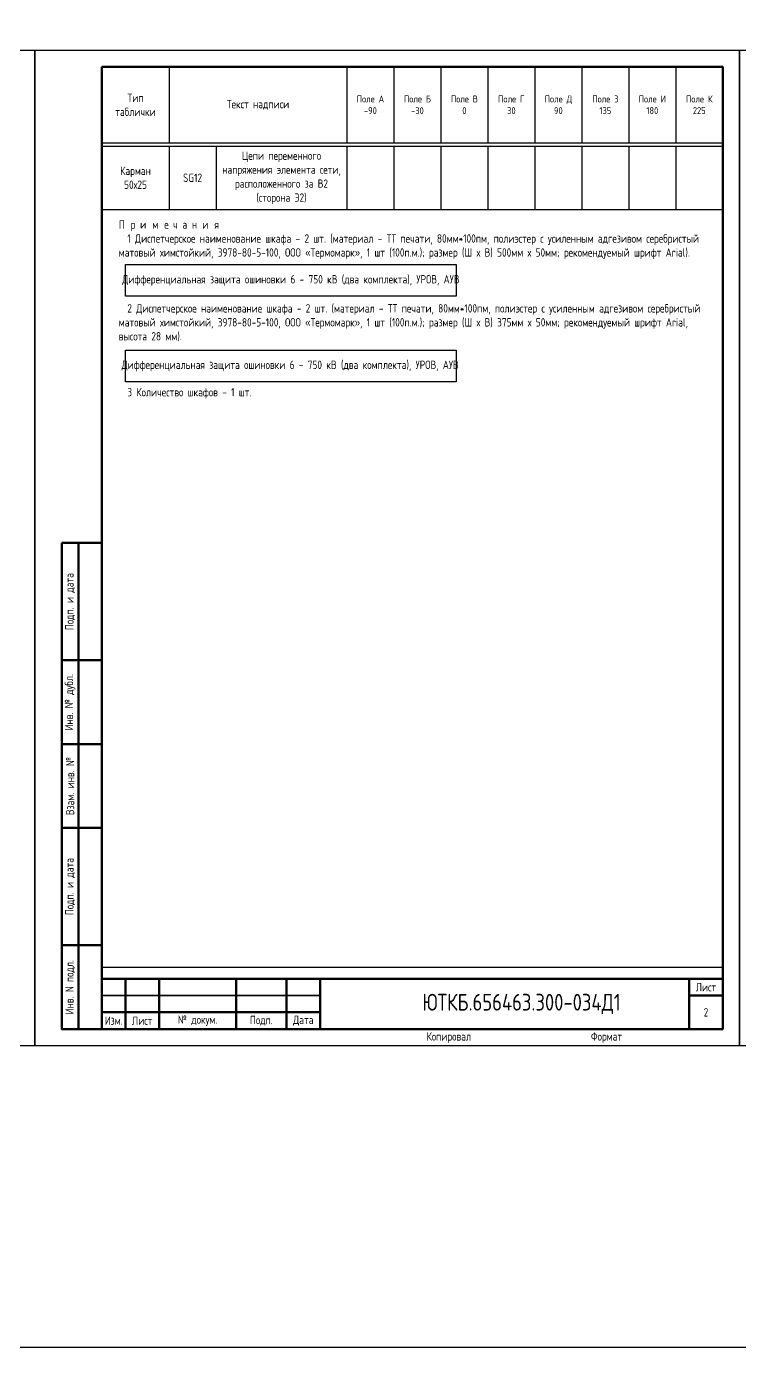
# Model space of a CAD drawing. Header units: millimetres. Extents: x -1102 to 3953, y -90 to 618.
# Drawn here: x -632.5 to -420, y -90 to 304.1 of the extents above; entities that cross this region are included whole.
import ezdxf

# ---------------------------------------------------------------- set-up
doc = ezdxf.new("R2010")
doc.units = ezdxf.units.MM
doc.styles.add('Gost_type_A', font='GOST_A.TTF')

# ---------------------------------------------------------------- blocks, each defined once
blk = doc.blocks.new('Формат_А4')
blk.add_lwpolyline([(0, 297), (0, 0), (-210, 0), (-210, 297)], close=True)
at = {"lineweight": 50}
blk.add_lwpolyline([(-190, 292), (-5, 292), (-5, 5), (-190, 5)], close=True, dxfattribs=at)
blk = doc.blocks.new('Штамп левый нижний')
at = {"lineweight": 50}
for points in [[(-12, 145), (-7, 145), (-7, 110), (-12, 110)], [(-7, 145), (0, 145), (0, 110), (-7, 110)], [(-12, 110), (-7, 110), (-7, 85), (-12, 85)], [(-7, 110), (0, 110), (0, 85), (-7, 85)], [(-12, 85), (-7, 85), (-7, 60), (-12, 60)], [(-7, 85), (0, 85), (0, 60), (-7, 60)], [(-12, 60), (-7, 60), (-7, 25), (-12, 25)], [(-7, 60), (0, 60), (0, 25), (-7, 25)], [(-12, 25), (-7, 25), (-7, 0), (-12, 0)], [(-7, 25), (0, 25), (0, 0), (-7, 0)]]:
    blk.add_lwpolyline(points, close=True, dxfattribs=at)
at = {"char_height": 2.5, "attachment_point": 5, "rotation": 90, "style": 'Gost_type_A'}
for s, insert, width in [('Подп. и дата', (-9.5, 127.5), 35), ('Инв. № дубл.', (-9.5, 97.5), 25), ('Взам. инв. №', (-9.5, 72.5), 25), ('Подп. и дата', (-9.5, 42.5), 35), ('Инв. N подл.', (-9.5, 12.5), 25)]:
    blk.add_mtext(s, dxfattribs=dict(at, insert=insert, width=width))
blk = doc.blocks.new('Штамп малый нижний')
at = {"lineweight": 50}
for points in [[(-185, 15), (-178, 15), (-178, 5), (-185, 5)], [(-178, 15), (-168, 15), (-168, 5), (-178, 5)], [(-168, 15), (-145, 15), (-145, 5), (-168, 5)], [(-145, 15), (-130, 15), (-130, 5), (-145, 5)], [(-130, 15), (-120, 15), (-120, 5), (-130, 5)], [(-120, 15), (-10, 15), (-10, 0), (-120, 0)], [(-10, 15), (0, 15), (0, 10), (-10, 10)], [(-10, 10), (0, 10), (0, 0), (-10, 0)], [(-185, 5), (-178, 5), (-178, 0), (-185, 0)], [(-178, 5), (-168, 5), (-168, 0), (-178, 0)], [(-168, 5), (-145, 5), (-145, 0), (-168, 0)], [(-145, 5), (-130, 5), (-130, 0), (-145, 0)], [(-130, 5), (-120, 5), (-120, 0), (-130, 0)]]:
    blk.add_lwpolyline(points, close=True, dxfattribs=at)
for points in [[(-185, 15), (-178, 15), (-178, 10), (-185, 10)], [(-178, 15), (-168, 15), (-168, 10), (-178, 10)], [(-168, 15), (-145, 15), (-145, 10), (-168, 10)], [(-145, 15), (-130, 15), (-130, 10), (-145, 10)], [(-130, 15), (-120, 15), (-120, 10), (-130, 10)], [(-185, 10), (-178, 10), (-178, 5), (-185, 5)], [(-178, 10), (-168, 10), (-168, 5), (-178, 5)], [(-168, 10), (-145, 10), (-145, 5), (-168, 5)], [(-145, 10), (-130, 10), (-130, 5), (-145, 5)], [(-130, 10), (-120, 10), (-120, 5), (-130, 5)]]:
    blk.add_lwpolyline(points, close=True)
at = {"char_height": 2.5, "style": 'Gost_type_A'}
for s, insert, width, attachment_point in [('Лист', (-5, 12.5), 10, 5), ('№ докум.', (-156.5, 2.5), 23, 5), ('Подп.', (-137.5, 2.5), 15, 5), ('Дата', (-125, 2.5), 10, 5), ('Изм.', (-181.5, 2.5), 7, 5), ('Лист', (-173, 2.5), 10, 5), ('Копировал', (-75, -2.53), 13.1202, 6), ('Формат', (-30, -2.53), 13.1202, 6)]:
    blk.add_mtext(s, dxfattribs=dict(at, insert=insert, width=width, attachment_point=attachment_point))
blk = doc.blocks.new('*T17')
at = {"color": 0, "linetype": 'ByBlock', "lineweight": -2, "transparency": 16777216}
for p, q in [((0, 0), (185, 0)), ((0, 0), (0, -227.89)), ((20, 0), (20, -22.61)), ((73, 0), (73, -22.61)), ((87, 0), (87, -22.61)), ((101, 0), (101, -22.61)), ((115, 0), (115, -22.61)), ((129, 0), (129, -22.61)), ((143, 0), (143, -22.61)), ((157, 0), (157, -22.61)), ((171, 0), (171, -22.61)), ((185, 0), (185, -227.89)), ((210, 0), (395, 0)), ((210, 0), (210, -42.5)), ((230, 0), (230, -22.61)), ((283, 0), (283, -22.61)), ((297, 0), (297, -22.61)), ((311, 0), (311, -22.61)), ((325, 0), (325, -22.61)), ((339, 0), (339, -22.61)), ((353, 0), (353, -22.61)), ((367, 0), (367, -22.61)), ((381, 0), (381, -22.61)), ((395, 0), (395, -42.5)), ((0, -22.61), (185, -22.61)), ((0, -23.61), (185, -23.61)), ((20, -23.61), (20, -227.89)), ((34, -23.61), (34, -227.89)), ((73, -23.61), (73, -227.89)), ((87, -23.61), (87, -227.89)), ((101, -23.61), (101, -227.89)), ((115, -23.61), (115, -227.89)), ((129, -23.61), (129, -227.89)), ((143, -23.61), (143, -227.89)), ((157, -23.61), (157, -227.89)), ((171, -23.61), (171, -227.89)), ((210, -22.61), (395, -22.61)), ((210, -23.61), (395, -23.61)), ((230, -23.61), (230, -42.5)), ((244, -23.61), (244, -42.5)), ((283, -23.61), (283, -42.5)), ((297, -23.61), (297, -42.5)), ((311, -23.61), (311, -42.5)), ((325, -23.61), (325, -42.5)), ((339, -23.61), (339, -42.5)), ((353, -23.61), (353, -42.5)), ((367, -23.61), (367, -42.5)), ((381, -23.61), (381, -42.5)), ((0, -33.28), (185, -33.28)), ((0, -42.95), (185, -42.95)), ((210, -42.5), (395, -42.5)), ((0, -52.62), (185, -52.62)), ((0, -62.29), (185, -62.29)), ((0, -71.96), (185, -71.96)), ((0, -85.79), (185, -85.79)), ((0, -99.63), (185, -99.63)), ((0, -110.6), (185, -110.6)), ((0, -121.58), (185, -121.58)), ((0, -140.47), (185, -140.47)), ((0, -159.37), (185, -159.37)), ((0, -170.35), (185, -170.35)), ((0, -181.32), (185, -181.32)), ((0, -195.16), (185, -195.16)), ((0, -208.99), (185, -208.99)), ((0, -227.89), (185, -227.89))]:
    blk.add_line(p, q, dxfattribs=at)
at = {"color": 0, "transparency": 16777216, "char_height": 2.5, "attachment_point": 5, "style": 'Gost_type_A'}
for s, insert, width in [('Тип таблички', (10, -11.3), 17), ('Текст надписи', (46.5, -11.3), 50), ('{\\H0.83333x;\\C256;Поле А \\P-90}', (80, -11.3), 11), ('{\\H0.83333x;\\C256;Поле Б\\P-30}', (94, -11.3), 11), ('{\\H0.83333x;\\C256;Поле В\\P0}', (108, -11.3), 11), ('{\\H0.83333x;\\C256;Поле Г\\P30}', (122, -11.3), 11), ('{\\H0.83333x;\\C256;Поле Д\\P90}', (136, -11.3), 11), ('{\\H0.83333x;\\C256;Поле З\\P135}', (150, -11.3), 11), ('{\\H0.83333x;\\C256;Поле И\\P180}', (164, -11.3), 11), ('{\\H0.83333x;\\C256;Поле К\\P225}', (178, -11.3), 11), ('Тип таблички', (220, -11.3), 17), ('Текст надписи', (256.5, -11.3), 50), ('{\\H0.83333x;\\C256;Поле А \\P-90}', (290, -11.3), 11), ('{\\H0.83333x;\\C256;Поле Б\\P-30}', (304, -11.3), 11), ('{\\H0.83333x;\\C256;Поле В\\P0}', (318, -11.3), 11), ('{\\H0.83333x;\\C256;Поле Г\\P30}', (332, -11.3), 11), ('{\\H0.83333x;\\C256;Поле Д\\P90}', (346, -11.3), 11), ('{\\H0.83333x;\\C256;Поле З\\P135}', (360, -11.3), 11), ('{\\H0.83333x;\\C256;Поле И\\P180}', (374, -11.3), 11), ('{\\H0.83333x;\\C256;Поле К\\P225}', (388, -11.3), 11), ('Карман\\P50х25', (10, -28.44), 17), ('A1', (27, -28.44), 11), ('ИЭУ', (53.5, -28.44), 36), ('{\\C256;Цепи переменного напряжения элемента сети, расположенного за В2 (сторона Э2)}', (263.5, -33.06), 36), ('Карман\\P50х25', (220, -33.06), 17), ('Карман\\P50х25', (10, -38.11), 17), ('SG12', (237, -33.06), 11), ('A2', (27, -38.11), 11), ('ИЭУ', (53.5, -38.11), 36), ('Карман\\P50х25', (10, -47.78), 17), ('A1.1', (27, -47.78), 11), ('ИЧМ ИЭУ', (53.5, -47.78), 36), ('Карман\\P50х25', (10, -57.45), 17), ('A2.1', (27, -57.45), 11), ('ИЧМ ИЭУ', (53.5, -57.45), 36), ('Карман\\P50х25', (10, -67.12), 17), ('HL1', (27, -67.12), 11), ('Вызов', (53.5, -67.12), 36), ('Карман\\P50х25', (10, -78.88), 17), ('SG1', (27, -78.88), 11), ('{\\C256;Цепи переменного тока группы 1 (B1)}', (53.5, -78.88), 36), ('Карман\\P50х25', (10, -92.71), 17), ('{\\C256;Цепи переменного тока группы 2 (B2)}', (53.5, -92.71), 36), ('SG2', (27, -92.71), 11), ('Карман\\P50х25', (10, -105.11), 17), ('{\\C256;Цепи переменного тока 3 группы}', (53.5, -105.11), 36), ('SG3', (27, -105.11), 11), ('Карман\\P50х25', (10, -116.09), 17), ('{\\C256;Цепи переменного напряжения ошиновки}', (53.5, -116.09), 36), ('SG4', (27, -116.09), 11), ('{\\C256;Цепи переменного напряжения элемента сети, расположенного за В1 (сторона Э1)}', (53.5, -131.03), 36), ('Карман\\P50х25', (10, -131.03), 17), ('SG5', (27, -131.03), 11), ('{\\C256;Цепи переменного напряжения элемента сети, расположенного за В2 (сторона Э2)}', (53.5, -149.92), 36), ('Карман\\P50х25', (10, -149.92), 17), ('SG6', (27, -149.92), 11), ('Карман\\P50х25', (10, -164.86), 17), ('{\\C256;Цепи переменного тока группы 1 (B1)}', (53.5, -164.86), 36), ('SG7', (27, -164.86), 11), ('Карман\\P50х25', (10, -175.84), 17), ('{\\C256;Цепи переменного тока группы 2 (B2)}', (53.5, -175.84), 36), ('SG8', (27, -175.84), 11), ('Карман\\P50х25', (10, -188.24), 17), ('{\\C256;Цепи переменного тока 3 группы}', (53.5, -188.24), 36), ('SG9', (27, -188.24), 11), ('Карман\\P50х25', (10, -202.07), 17), ('SG10', (27, -202.07), 11), ('{\\C256;Цепи переменного напряжения ошиновки}', (53.5, -202.07), 36), ('{\\C256;Цепи переменного напряжения элемента сети, расположенного за В1 (сторона Э1)}', (53.5, -218.44), 36), ('Карман\\P50х25', (10, -218.44), 17), ('SG11', (27, -218.44), 11)]:
    blk.add_mtext(s, dxfattribs=dict(at, insert=insert, width=width))
blk = doc.blocks.new('*T35')
at = {"color": 0, "linetype": 'ByBlock', "lineweight": -2, "transparency": 16777216}
for p, q in [((0, 0), (185, 0)), ((0, 0), (0, -42.5)), ((20, 0), (20, -22.61)), ((73, 0), (73, -22.61)), ((87, 0), (87, -22.61)), ((101, 0), (101, -22.61)), ((115, 0), (115, -22.61)), ((129, 0), (129, -22.61)), ((143, 0), (143, -22.61)), ((157, 0), (157, -22.61)), ((171, 0), (171, -22.61)), ((185, 0), (185, -42.5)), ((0, -22.61), (185, -22.61)), ((0, -23.61), (185, -23.61)), ((20, -23.61), (20, -42.5)), ((34, -23.61), (34, -42.5)), ((73, -23.61), (73, -42.5)), ((87, -23.61), (87, -42.5)), ((101, -23.61), (101, -42.5)), ((115, -23.61), (115, -42.5)), ((129, -23.61), (129, -42.5)), ((143, -23.61), (143, -42.5)), ((157, -23.61), (157, -42.5)), ((171, -23.61), (171, -42.5)), ((0, -42.5), (185, -42.5))]:
    blk.add_line(p, q, dxfattribs=at)
at = {"color": 0, "transparency": 16777216, "char_height": 2.5, "attachment_point": 5, "style": 'Gost_type_A'}
for s, insert, width in [('Тип таблички', (10, -11.3), 17), ('Текст надписи', (46.5, -11.3), 50), ('{\\H0.83333x;\\C256;Поле А \\P-90}', (80, -11.3), 11), ('{\\H0.83333x;\\C256;Поле Б\\P-30}', (94, -11.3), 11), ('{\\H0.83333x;\\C256;Поле В\\P0}', (108, -11.3), 11), ('{\\H0.83333x;\\C256;Поле Г\\P30}', (122, -11.3), 11), ('{\\H0.83333x;\\C256;Поле Д\\P90}', (136, -11.3), 11), ('{\\H0.83333x;\\C256;Поле З\\P135}', (150, -11.3), 11), ('{\\H0.83333x;\\C256;Поле И\\P180}', (164, -11.3), 11), ('{\\H0.83333x;\\C256;Поле К\\P225}', (178, -11.3), 11), ('{\\C256;Цепи переменного напряжения элемента сети, расположенного за В2 (сторона Э2)}', (53.5, -33.06), 36), ('Карман\\P50х25', (10, -33.06), 17), ('SG12', (27, -33.06), 11)]:
    blk.add_mtext(s, dxfattribs=dict(at, insert=insert, width=width))

msp = doc.modelspace()

# ---------------------------------------------------------------- linework, layer by layer
msp.add_line((-610, 23.5), (-425, 23.5))
for points in [[(-1102, 618), (3953, 618), (3953, -90), (-1102, -90)], [(-603, 233.08), (-504.4, 233.08), (-504.4, 223.58), (-603, 223.58)], [(-603, 207.56), (-504.4, 207.56), (-504.4, 198.06), (-603, 198.06)]]:
    msp.add_lwpolyline(points, close=True)

# ---------------------------------------------------------------- block references
for name, p in [('Формат_А4', (-630, 0)), ('Формат_А4', (-420, 0)), ('Формат_А4', (-210, 0)), ('*T17', (-820, 292)), ('*T35', (-610, 292)), ('Штамп левый нижний', (-610, 5)), ('Штамп малый нижний', (-425, 5))]:
    msp.add_blockref(name, p)

# ---------------------------------------------------------------- texts
at = {"style": 'Gost_type_A'}
for s, insert, char_height, width, attachment_point in [('\\pxql;{\\T2;\\C0;Примечания\\P\\T1;  1 }Диспетчерское наименование шкафа - 2 шт. (материал - ТТ печати, 80мм*100пм, полиэстер с усиленным адгезивом серебристый матовый химстойкий, 3978-80-5-100, ООО «Термомарк», 1 шт (100п.м.); размер (Ш х В) {\\C6;500мм }х 50мм; рекомендуемый шрифт Arial).\\P\\P\\P\\P  2 Диспетчерское наименование шкафа - {\\C6;2 шт.} (материал - ТТ печати, 80мм*100пм, полиэстер с усиленным адгезивом серебристый матовый химстойкий, 3978-80-5-100, ООО «Термомарк», 1 шт (100п.м.); размер (Ш х В) 375мм х 50мм; рекомендуемый шрифт Arial, высота 28 мм).\\P\\P\\P\\P  3 Количество шкафов - 1 шт.', (-605, 193.06), 2.5, 175, 7), ('Дифференциальная защита ошиновки 6 - 750 кВ (два комплекта), УРОВ, АУВ ', (-553.7, 228.33), 2.5, 98.6, 5), ('Дифференциальная защита ошиновки 6 - 750 кВ (два комплекта), УРОВ, АУВ ', (-553.94, 202.81), 2.5, 98.1295, 5), ('ЮТКБ.656463.300-034Д1', (-485, 12.5), 5, 120, 5), ('2', (-430, 10), 2.5, 10, 5)]:
    msp.add_mtext(s, dxfattribs=dict(at, insert=insert, char_height=char_height, width=width, attachment_point=attachment_point))

doc.saveas('drawing.dxf')
